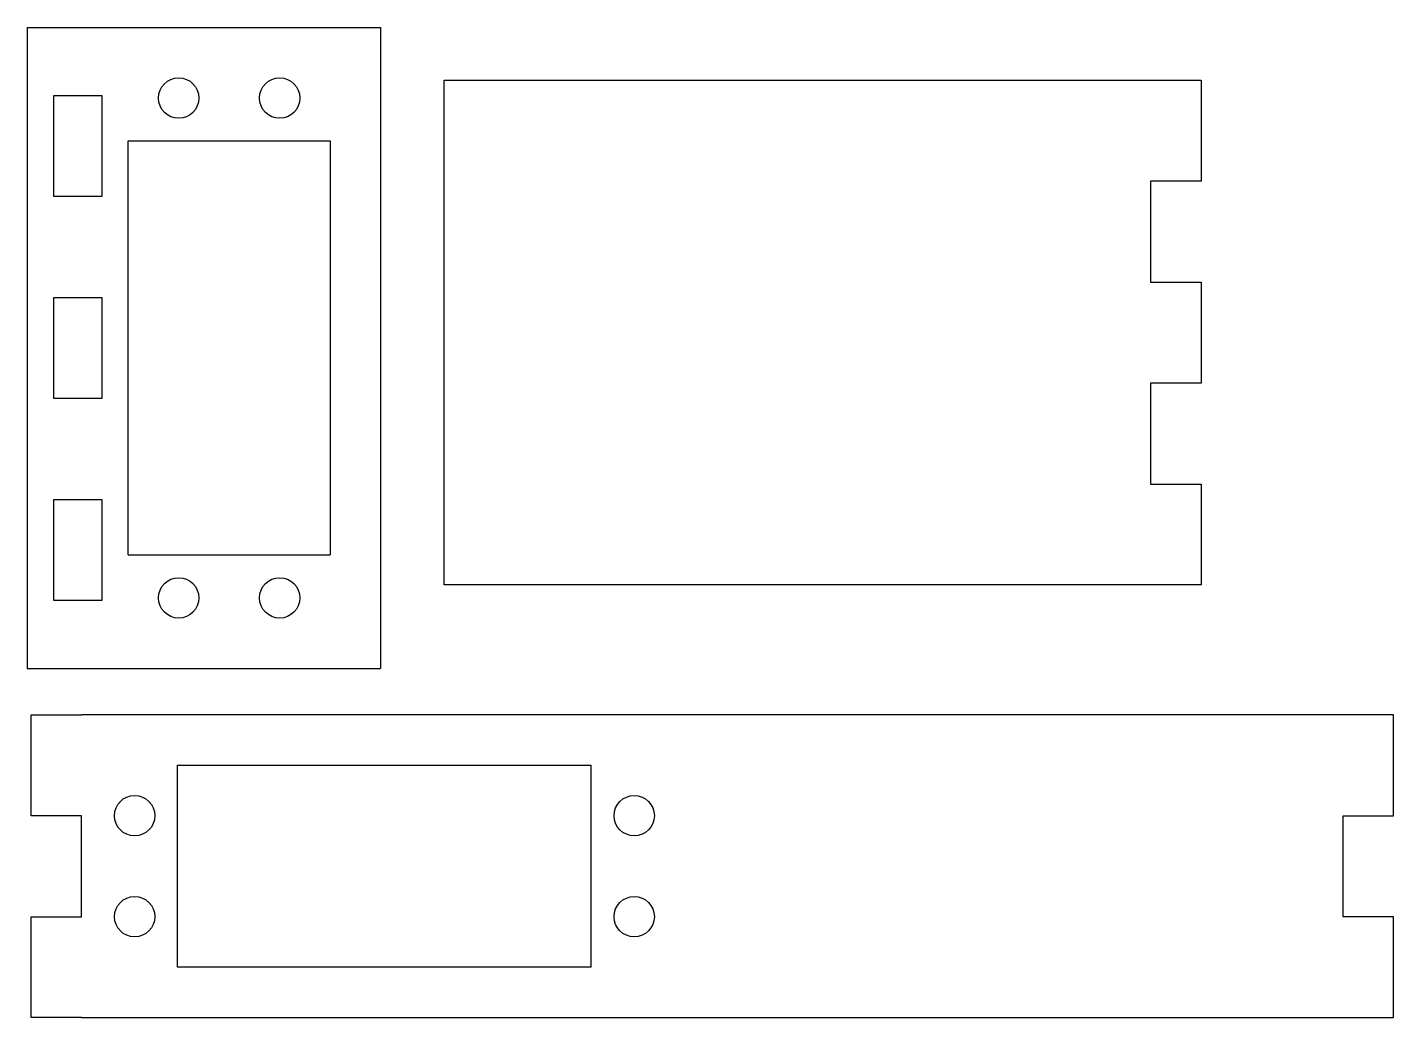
# Model space of a CAD drawing. Header units: inches. Extents: x 66 to 201, y 292 to 390.
import ezdxf

# ---------------------------------------------------------------- set-up
doc = ezdxf.new("R2010")
doc.units = ezdxf.units.IN
doc.header["$MEASUREMENT"] = 0

msp = doc.modelspace()

# ---------------------------------------------------------------- linework, layer by layer
for p, q in [((65.64, 390.25), (65.64, 326.75)), ((65.64, 390.25), (100.64, 390.25)), ((100.64, 390.25), (100.64, 326.75)), ((106.94, 385.03), (176.94, 385.03)), ((106.94, 335.03), (106.94, 385.03)), ((176.94, 385.03), (181.94, 385.03)), ((181.94, 385.03), (181.94, 375.03)), ((68.26, 383.5), (73.01, 383.5)), ((68.26, 373.5), (68.26, 383.5)), ((73.01, 383.5), (73.01, 373.5)), ((75.64, 338), (75.64, 379)), ((75.64, 379), (95.64, 379)), ((95.64, 379), (95.64, 338)), ((181.94, 375.03), (176.94, 375.03)), ((176.94, 375.03), (176.94, 365.03)), ((73.01, 373.5), (68.26, 373.5)), ((176.94, 365.03), (181.94, 365.03)), ((181.94, 365.03), (181.94, 355.03)), ((68.26, 363.5), (73.01, 363.5)), ((68.26, 353.5), (68.26, 363.5)), ((73.01, 363.5), (73.01, 353.5)), ((181.94, 355.03), (176.94, 355.03)), ((176.94, 355.03), (176.94, 345.03)), ((73.01, 353.5), (68.26, 353.5)), ((176.94, 345.03), (181.94, 345.03)), ((181.94, 345.03), (181.94, 335.03)), ((68.26, 343.5), (73.01, 343.5)), ((68.26, 333.5), (68.26, 343.5)), ((73.01, 343.5), (73.01, 333.5)), ((75.64, 338), (95.64, 338)), ((181.94, 335.03), (106.94, 335.03)), ((73.01, 333.5), (68.26, 333.5)), ((65.64, 326.75), (100.64, 326.75)), ((66.02, 312.18), (66.02, 322.18)), ((66.02, 322.18), (71.02, 322.18)), ((201.02, 322.18), (71.02, 322.18)), ((201.02, 312.18), (201.02, 322.18)), ((80.52, 317.18), (121.52, 317.18)), ((80.52, 297.18), (80.52, 317.18)), ((121.52, 297.18), (121.52, 317.18)), ((71.02, 312.18), (66.02, 312.18)), ((71.02, 302.18), (71.02, 312.18)), ((196.02, 302.18), (196.02, 312.18)), ((196.02, 312.18), (201.02, 312.18)), ((66.02, 292.18), (66.02, 302.18)), ((66.02, 302.18), (71.02, 302.18)), ((201.02, 302.18), (196.02, 302.18)), ((201.02, 292.18), (201.02, 302.18)), ((121.52, 297.18), (80.52, 297.18)), ((71.02, 292.18), (66.02, 292.18)), ((71.02, 292.18), (201.02, 292.18))]:
    msp.add_line(p, q)
for centre in [(80.64, 383.25), (90.64, 383.25), (80.64, 333.75), (90.64, 333.75), (76.27, 312.18), (125.77, 312.18), (76.27, 302.18), (125.77, 302.18)]:
    msp.add_circle(centre, 2)

doc.saveas('drawing.dxf')
